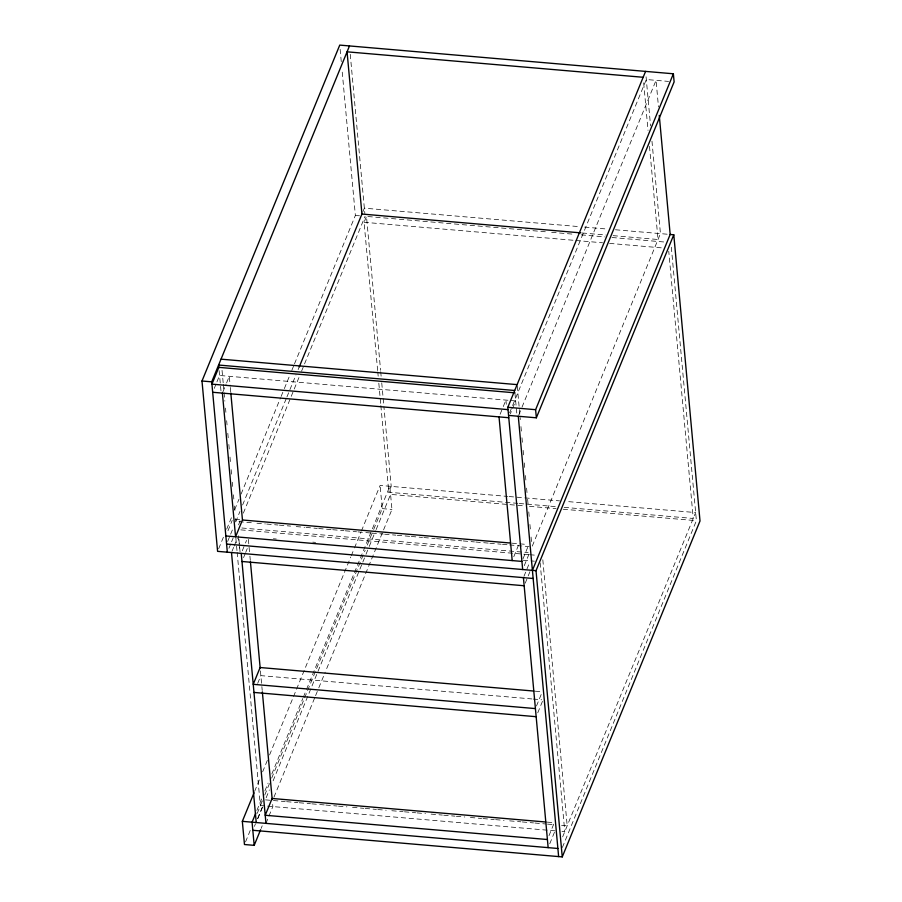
<?xml version="1.0" encoding="UTF-8"?>
<svg xmlns="http://www.w3.org/2000/svg" width="902" height="902" viewBox="0 0 902 902"><rect width="100%" height="100%" fill="white"/><g stroke="black" fill="none" stroke-linecap="round" stroke-linejoin="round"><path stroke-width="0.68" stroke-dasharray="4.51 3.38" d="M214.259 388.39L216.379 383.226M216.908 381.929L219.558 375.469L515.651 400.928L510.352 413.849M222.929 391.806L226.109 384.06M226.639 382.764L229.288 376.303L230.19 386.079M218.667 548.743L224.542 534.424M226.673 529.215L232.017 516.192M234.689 509.686L238.951 499.268M241.093 494.059L280.601 397.714M281.142 396.418L283.803 389.901M284.344 388.604L289.677 375.582M291.82 370.372L293.951 365.163M294.492 363.867L355.365 215.443L341.926 68.834M227.958 530.793L232.197 520.454M227.642 541.482L233.528 527.14M235.659 521.931L239.932 511.524M242.604 505.007L286.385 398.256M286.926 396.948L296.003 374.815M298.134 369.606L299.205 367.001M362.897 211.699L364.352 208.17L579.05 226.627M228.928 548.269L231.07 543.072M231.6 541.764L233.201 537.863M238.545 524.84L240.146 520.939M243.348 513.125L299.408 376.416M301.55 371.207L365.096 216.277M377.656 370.564L364.07 222.275L366.483 216.401L380.588 370.282M232.028 551.246L233.618 547.367M234.148 546.082L237.327 538.325M242.288 550.795L244.938 544.334M245.468 543.038L246.528 540.456M243.563 557.616L245.152 553.738M245.682 552.441L247.272 548.574M257.679 683.389L260.858 675.632L531.819 698.937M254.623 791.404L260.498 777.073M262.629 771.864L267.432 760.149M269.574 754.94L350.731 557.053M351.273 555.745L353.934 549.239M354.475 547.931L360.879 532.315M361.409 531.007L380.103 485.445L507.668 496.416M256.878 810.458L261.681 798.744M264.884 790.93L268.086 783.116M271.829 774.006L302.801 698.498M303.331 697.19L306.003 690.684M306.533 689.387L389.833 486.279L391.953 509.45L325.746 670.896M555.046 830.843L260.351 805.509L262.279 800.807M517.883 503.372L388.807 492.278L391.22 486.403L383.914 406.655M245.536 841.916L250.869 828.893M257.273 813.277L262.617 800.254M264.748 795.045L269.563 783.331M271.694 778.122L365.141 550.276M367.272 545.067L373.146 530.748M373.687 529.451L382.222 508.615L380.103 485.445M254.42 826.39L255.48 823.785M257.622 818.576L262.956 805.554M266.158 797.74L269.371 789.927M273.103 780.816L362.277 563.389M362.807 562.093L365.479 555.587M366.009 554.279L368.681 547.773M369.222 546.465L375.627 530.85M376.157 529.542L390.577 494.386L523.848 505.853M257.825 818.666L262.595 807.031M261.14 828.431L262.2 825.826M273.949 797.188L315.069 696.93M315.599 695.634L318.271 689.128M318.801 687.82L325.216 672.193M265.966 823.379L272.855 806.58L272.607 803.783M500.091 414.311L502.741 407.851M503.271 406.554L505.921 400.093L506.304 404.276M509.619 412.812L646.317 79.511L668.562 81.417M518.819 414.943L521.491 408.437M522.021 407.129L656.047 80.346L658.483 106.966M513.79 556.703L519.09 543.782M522.991 558.834L528.82 544.628M524.265 565.655L529.034 554.031M532.293 546.093L660.444 233.629L651.842 139.754M523.949 576.344L529.778 562.138M525.223 583.166L529.993 571.541M536.476 706.007L542.305 691.789M537.75 712.817L542.519 701.192M549.002 835.658L553.772 824.022M549.746 843.765L554.516 832.14M562.656 836.853L695.656 512.573L566.591 501.478M562.374 847.474L696.4 520.691L671.167 245.378M584.597 227.112L607.114 229.04M615.457 229.762L670.175 234.464M582.252 232.987L606.11 235.039M613.123 235.647L658.032 239.504L649.44 145.808M355.365 215.443L359.526 215.803M367.881 216.525L546.06 231.837M551.663 232.321L572.714 234.137M581.125 234.858L604.983 236.91M611.996 237.508L665.304 242.097M364.07 222.275L574.506 240.372M575.904 240.496L602.57 242.785M609.583 243.393L662.891 247.971M509.066 496.528L559.578 500.881M519.281 503.496L557.165 506.755M564.178 507.352L693.243 518.458L668.754 251.252M529.463 506.338L556.117 508.627M563.13 509.224L696.4 520.691M382.222 508.615L391.953 509.45M235.512 519.405L239.74 519.766M511.986 543.173L527.433 544.504M251.32 522.72L235.884 521.401L235.625 518.594M256.935 523.205L265.357 523.927M266.755 524.051L277.985 525.02M279.383 525.133L290.613 526.103M296.228 526.588L304.639 527.309M306.049 527.433L317.278 528.392M318.677 528.516L331.305 529.598M332.714 529.722L343.933 530.692M345.342 530.804L356.561 531.774M357.97 531.898L370.598 532.981M371.996 533.105L383.226 534.063M384.635 534.187L395.854 535.157M397.263 535.269L409.891 536.363M411.289 536.476L422.519 537.445M423.917 537.569L435.147 538.528M436.557 538.652L449.185 539.734M450.583 539.858L461.813 540.828M463.211 540.941L474.441 541.91M475.839 542.034L488.478 543.117M489.876 543.241L501.106 544.199M502.504 544.323L508.119 544.808M509.517 544.921L529.17 546.612M241.894 527.997L528.166 552.61M240.823 529.869L528.425 554.595M529.824 554.719L536.837 555.328M273.385 538.753L276.294 539.001M312.768 542.136L315.576 542.384M523.205 560.232L534.424 561.202M535.292 691.191L540.907 691.665M533.217 699.061L541.651 699.783M547.288 822.128L552.903 822.613M265.56 799.871L285.201 801.551M286.611 801.675L297.829 802.645M299.238 802.757L310.457 803.727M311.855 803.851L324.483 804.934M325.893 805.058L337.111 806.016M338.521 806.14L346.932 806.862M352.547 807.346L363.765 808.316M365.175 808.429L376.393 809.398M377.803 809.522L386.214 810.244M391.829 810.729L403.047 811.687M404.457 811.811L415.675 812.781M417.085 812.894L425.496 813.615M431.111 814.1L442.33 815.07M443.739 815.194L454.958 816.152M456.356 816.276L464.778 816.998M470.393 817.483L481.612 818.441M483.021 818.565L494.24 819.535M495.638 819.647L504.06 820.38M509.675 820.854L520.894 821.823M522.303 821.947L533.522 822.906M534.92 823.03L546.15 824M547.548 824.112L553.163 824.597M561.585 825.319L567.189 825.804L542.711 558.597M561.98 831.441L564.776 831.678L540.039 561.687M646.069 76.805L650.567 125.942M643.678 82.871L648.031 130.418M517.241 386.022L520.307 419.588M520.95 426.578L521.469 432.171M521.976 437.774L522.495 443.367M523.137 450.357L523.645 455.95M524.288 462.94L524.795 468.533M525.438 475.534L525.956 481.127M526.588 488.117L527.106 493.71M527.614 499.302L528.132 504.906M528.775 511.896L529.282 517.489M529.925 524.479L530.432 530.072M531.075 537.062L531.594 542.666M514.907 392.821L516.936 414.886M380.712 371.68L381.219 377.284M381.738 382.876L383.79 405.257M350.247 54.312L364.848 213.571M377.791 371.962L378.175 376.168M378.817 383.158L380.734 404.141M380.858 405.539L388.807 492.278M340.133 49.294L341.283 61.855M248.377 539.373L249.786 554.764M249.91 556.162L250.294 560.367M260.419 670.885L262.223 690.47M230.314 387.465L230.822 393.046M238.917 539.419L240.067 552.013M238.387 535.743L239.797 551.133M222.039 370.35L223.2 382.944M223.324 384.342L223.967 391.333M224.091 392.731L224.857 401.119M225.5 408.11L225.883 412.304M226.661 420.704L227.045 424.898M227.811 433.287L228.319 438.879M228.837 444.472L229.48 451.474M229.987 457.066L230.63 464.056M231.137 469.649L231.656 475.241M232.299 482.232L232.682 486.437M233.449 494.826L233.832 499.02M234.475 506.011L234.982 511.603M235.862 538.302L237.012 550.896M237.147 552.295L260.351 805.509M219.118 370.632L221.046 391.615"/><path stroke-width="1.35" d="M533.15 578.475L217.596 551.347L201.992 381.005L339.75 45.1L673.377 73.784L674.121 81.902L536.352 417.806L508.548 415.405M227.327 552.182L211.722 381.839L349.48 45.934M299.205 367.001L362.209 213.379M260.599 829.727L254.195 845.354L244.465 844.52L242.334 821.339L254.082 792.7M255.807 813.063L252.075 822.184L254.195 845.354M522.675 569.534L507.815 407.298L645.573 71.393M536.352 417.806L535.608 409.688L673.377 73.784M532.405 570.368L670.175 234.464L659.261 115.377M252.808 830.291L562.25 856.9L536.025 570.673L673.783 234.779L670.175 234.464M562.25 856.9L700.008 520.995L673.783 234.779M643.16 77.279L347.067 51.82L361.939 214.045L580.843 232.874M221.013 359.165L517.105 384.624M514.692 390.498L218.611 365.039L218.859 367.836M514.907 392.821L218.814 367.362L211.925 384.151L508.018 409.621M201.992 381.005L211.722 381.839M507.815 407.298L535.608 409.688M212.669 392.269L508.762 417.727M242.548 520.003L510.577 543.049M225.838 535.957L521.931 561.416M226.582 544.064L536.025 570.673M241.973 561.484L524.163 585.748M533.883 691.067L260.114 667.525L253.225 684.325L535.416 708.589M253.969 692.432L536.16 716.695M545.879 822.015L272.111 798.473L265.222 815.261L547.424 839.525M242.334 821.339L557.887 848.478M518.289 416.25L558.631 856.584M523.419 577.641L548.157 847.643M499.031 416.893L512.201 560.582M250.429 561.766L260.171 668.078M262.347 691.868L272.212 799.589M230.822 393.046L242.458 520.003L235.569 536.791L222.399 393.103M241.229 553.377L265.966 823.379M231.498 552.543L256.236 822.534"/></g></svg>
